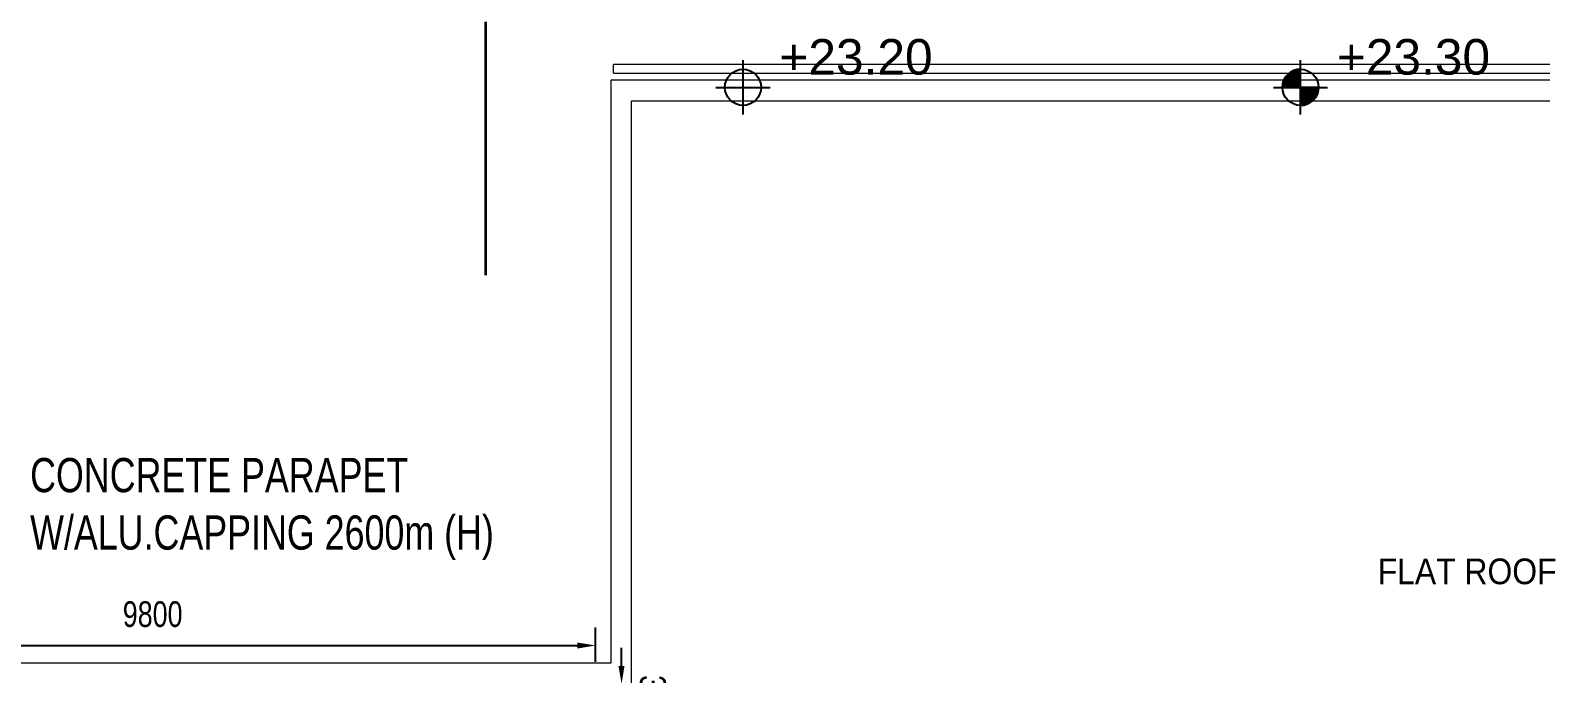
# Model space of a CAD drawing. Header units: millimetres. Extents: x 4021 to 183614, y -11746 to 71065.
# Drawn here: x 56684 to 73404, y 45620 to 52739 of the extents above; entities that cross this region are included whole.
import ezdxf

# ---------------------------------------------------------------- set-up
doc = ezdxf.new("R2010")
doc.units = ezdxf.units.MM
for name, color, linetype, lineweight in [('A-ANNO-DIMS', 211, 'Continuous', 5), ('A-ANNO-NOTE', 131, 'Continuous', 25), ('A-DETL-WIDE', 214, 'Continuous', 35), ('A-FLOR', 192, 'Continuous', 9), ('G-ANNO-TEXT', 231, 'Continuous', 5), ('S-BEAM', 12, 'Continuous', 20)]:
    doc.layers.add(name, color=color, linetype=linetype, lineweight=lineweight)
doc.styles.add('Arial', font='arial.ttf', dxfattribs={"height": 393.413174})
doc.styles.add('Swis721 BT_1', font='swiss.ttf', dxfattribs={"width": 0.89, "height": 283.821263})
doc.styles.add('Swis721 BT_3', font='swiss.ttf', dxfattribs={"width": 0.75, "height": 283.821263})
doc.styles.add('Swis721 BT_5', font='swiss.ttf', dxfattribs={"width": 0.75, "height": 378.428351})
doc.dimstyles.new('DLN_1_5mm', dxfattribs={"dimscale": 304.8, "dimtxt": 300, "dimasz": 0.656168, "dimexe": 0.656168, "dimexo": 0.0625, "dimgap": 0.656168, "dimtad": 1, "dimdec": 0, "dimzin": 0, "dimdsep": 46, "dimtxsty": 'Swis721 BT_3', "dimsah": 1, "dimcen": 0.09, "dimadec": 0, "dimazin": 0, "dimtfac": 1, "dimtdec": 4, "dimtix": 1, "dimtmove": 0, "dimatfit": 3, "dimfxl": 0.656168, "dimfxlon": 1, "dimtvp": 1, "dimtolj": 1, "dimtzin": 0, "dimarcsym": 2})

# ---------------------------------------------------------------- blocks, each defined once
blk = doc.blocks.new('CISC HS Pipe Shapes - HA 98x4_8-12447837-Copy of COLOUR_R_F')
at = {"layer": 'S-BEAM'}
for p, q in [((11677.7, 49), (-11727, 49)), ((-11727, -49), (-11727, 49)), ((-11727, -49), (11677.7, -49))]:
    blk.add_line(p, q, dxfattribs=at)
blk = doc.blocks.new('DLN_Slab Level Mark - SSL-2mm_Type 2-2670448-Copy of COLOUR_R_F')
at = {"layer": 'A-ANNO-NOTE'}
for p, q in [((0, 1.5), (0, -1.5)), ((-1.5, 0), (1.5, 0))]:
    blk.add_line(p, q, dxfattribs=at)
blk.add_circle((0, 0), 1, dxfattribs=at)
blk = doc.blocks.new('DLN_Slab Level Mark - FFL-2mm_Type 2-2670450-Copy of COLOUR_R_F')
at = {"layer": 'A-ANNO-NOTE', "lineweight": 5}
h = blk.add_hatch(color=256, dxfattribs=at)
edge = h.paths.add_edge_path(flags=0)
edge.add_arc((0, 0), 1, 0, 90, ccw=False)
edge.add_line((1, 0), (0, 0))
edge.add_line((0, 0), (0, 1))
h = blk.add_hatch(color=256, dxfattribs=at)
edge = h.paths.add_edge_path(flags=0)
edge.add_arc((0, 0), 1, 180, 270, ccw=False)
edge.add_line((-1, 0), (0, 0))
edge.add_line((0, 0), (0, -1))
at = {"layer": 'A-ANNO-NOTE'}
for p, q in [((0, 1.5), (0, -1.5)), ((0, 1), (0, 0)), ((0, 0), (-1, 0)), ((0, -1), (0, 0)), ((0, 0), (1, 0)), ((-1.5, 0), (1.5, 0))]:
    blk.add_line(p, q, dxfattribs=at)
blk.add_circle((0, 0), 1, dxfattribs=at)
for start, end in [(360, 90), (180, 270)]:
    blk.add_arc((0, 0), 1, start, end, dxfattribs=at)
blk = doc.blocks.new('DIMBLOCK91-Copy of COLOUR_R_F')
at = {"layer": 'A-ANNO-DIMS', "color": 0, "lineweight": -2, "transparency": 16777216}
for p, q in [((53139, 45752), (53139, 46133)), ((62939, 45752), (62939, 46133)), ((53339, 45933), (62739, 45933))]:
    blk.add_line(p, q, dxfattribs=at)
at = {"layer": 'A-ANNO-DIMS', "color": 0, "transparency": 16777216}
for points in [[(53339, 45966), (53339, 45899), (53139, 45933)], [(62739, 45966), (62739, 45899), (62939, 45933)]]:
    blk.add_solid(points, dxfattribs=at)
at = {"layer": 'Defpoints', "color": 0, "transparency": 16777216}
for p in [(62939, 45933), (53139, 45733), (62939, 45733)]:
    blk.add_point(p, dxfattribs=at)
at = {"layer": 'A-ANNO-DIMS', "color": 0, "transparency": 16777216, "insert": (58039, 46278), "char_height": 283.8, "width": 754.29, "attachment_point": 5, "style": 'Swis721 BT_3'}
blk.add_mtext('\\A1;9800', dxfattribs=at)
blk = doc.blocks.new('DIMBLOCK92-Copy of COLOUR_R_F')
at = {"layer": 'A-ANNO-DIMS', "color": 0, "lineweight": -2, "transparency": 16777216}
for p, q in [((63229, 45707), (63229, 45907)), ((63048, 45507), (63429, 45507)), ((63229, 45507), (63229, 45207)), ((63048, 45207), (63429, 45207)), ((63229, 45007), (63229, 44807))]:
    blk.add_line(p, q, dxfattribs=at)
at = {"layer": 'A-ANNO-DIMS', "color": 0, "transparency": 16777216}
for points in [[(63195, 45707), (63262, 45707), (63229, 45507)], [(63195, 45007), (63262, 45007), (63229, 45207)]]:
    blk.add_solid(points, dxfattribs=at)
at = {"layer": 'Defpoints', "color": 0, "transparency": 16777216}
for p in [(63029, 45507), (63029, 45207), (63229, 45207)]:
    blk.add_point(p, dxfattribs=at)
at = {"layer": 'A-ANNO-DIMS', "color": 0, "transparency": 16777216, "insert": (63574, 45357), "char_height": 283.8, "width": 565.71, "attachment_point": 5, "rotation": 270, "style": 'Swis721 BT_3'}
blk.add_mtext('\\A1;300', dxfattribs=at)

msp = doc.modelspace()

# ---------------------------------------------------------------- linework, layer by layer
at = {"layer": 'A-DETL-WIDE'}
msp.add_line((61723, 52831), (61723, 50031), dxfattribs=at)
at = {"layer": 'A-FLOR'}
for p, q in [((86469.3, 52187.5), (63109.3, 52187.5)), ((63109.3, 52187.5), (63109.3, 45737.5)), ((63339.3, 41307.5), (63339.3, 51957.5)), ((63339.3, 51957.5), (86239.3, 51957.5)), ((63109.3, 45737.5), (37609.7, 45737.5))]:
    msp.add_line(p, q, dxfattribs=at)

# ---------------------------------------------------------------- block references
at = {"layer": 'A-ANNO-NOTE'}
for name, p, xscale, yscale, zscale, rotation in [('DLN_Slab Level Mark - SSL-2mm_Type 2-2670448-Copy of COLOUR_R_F', (64573.3, 52107.5), 200.0000000000001, 200.0000000000001, 200.0000000000001, 89.9999999999999), ('DLN_Slab Level Mark - FFL-2mm_Type 2-2670450-Copy of COLOUR_R_F', (70743.5, 52107.5), 200, 200, 200, 89.99999999999959)]:
    msp.add_blockref(name, p, dxfattribs=dict(at, xscale=xscale, yscale=yscale, zscale=zscale, rotation=rotation))
at = {"layer": 'S-BEAM'}
msp.add_blockref('CISC HS Pipe Shapes - HA 98x4_8-12447837-Copy of COLOUR_R_F', (74866.4, 52311.6), dxfattribs=at)

# ---------------------------------------------------------------- texts
at = {"layer": 'A-ANNO-NOTE', "lineweight": 5, "char_height": 393.41, "width": 2020.8, "attachment_point": 1, "line_spacing_factor": 0.938532, "style": 'Arial'}
for s, insert in [('+23.20', (64976, 52641.5)), ('+23.30', (71146.3, 52641.5))]:
    msp.add_mtext(s, dxfattribs=dict(at, insert=insert))
at = {"layer": 'G-ANNO-TEXT', "color": 7, "attachment_point": 1, "line_spacing_factor": 1.00667}
for s, insert, char_height, width, style in [('CONCRETE PARAPET\\PW/ALU.CAPPING 2600m (H)', (56682.8, 48007), 378.428, 6009.6, 'Swis721 BT_5'), ('FLAT ROOF', (71598.4, 46894.9), 283.82, 2260.8, 'Swis721 BT_1')]:
    msp.add_mtext(s, dxfattribs=dict(at, insert=insert, char_height=char_height, width=width, style=style))

# ---------------------------------------------------------------- dimensions: what is measured, and where the dimension line sits
at = {"layer": 'A-ANNO-DIMS'}
dim = msp.add_linear_dim(base=(62939.3, 45932.6), p1=(53139.3, 45732.6), p2=(62939.3, 45732.6), dimstyle='DLN_1_5mm', override={"dimpost": '<>', "dimfxl": 9800}, dxfattribs=at)
dim.commit()
dim.dimension.update_dxf_attribs({"geometry": 'DIMBLOCK91-Copy of COLOUR_R_F', "text_midpoint": (58039.3, 46278.4)})
dim = msp.add_linear_dim(base=(63228.6, 45207.5), p1=(63028.6, 45507.5), p2=(63028.6, 45207.5), angle=90, dimstyle='DLN_1_5mm', override={"dimtad": 4, "dimpost": '<>', "dimfxl": 300}, dxfattribs=at)
dim.commit()
dim.dimension.update_dxf_attribs({"geometry": 'DIMBLOCK92-Copy of COLOUR_R_F', "text_midpoint": (63574.4, 45357.5)})

doc.saveas('drawing.dxf')
